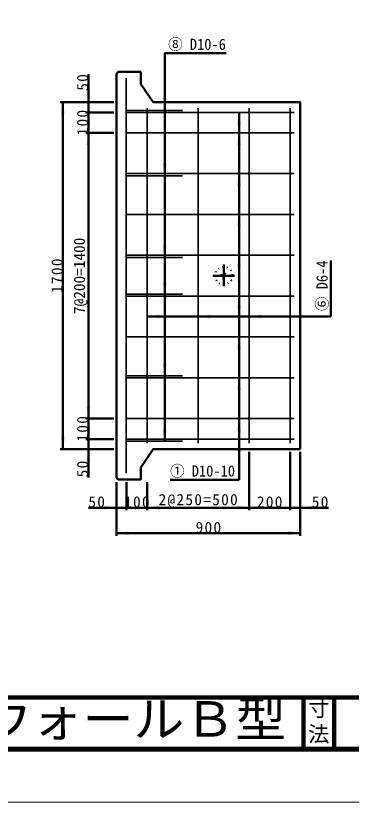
# Model space of a CAD drawing. Units: millimetres, scale not verified, with parts at other scales. Extents: x -2102 to 2102, y -1485 to 1485.
# Drawn here: x 34 to 691, y -1485 to 56 of the extents above; entities that cross this region are included whole.
import ezdxf
from ezdxf.enums import TextEntityAlignment as Align

# ---------------------------------------------------------------- set-up
doc = ezdxf.new("R2010")
doc.units = ezdxf.units.MM
doc.header["$LTSCALE"] = 5
doc.linetypes.add('DOTTED', pattern=[1.75, 0.25, -1.5])
doc.linetypes.add('LONG_DASHED_DOTTED', pattern=[15.25, 12, -1.5, 0.25, -1.5])
doc.layers.add('0-0_V-nasSTD', color=7, linetype='Continuous', lineweight=50)
doc.layers.add('0-1_0', color=7, linetype='Continuous', lineweight=100)
doc.styles.add('ＭＳ ゴシック', font='')
doc.styles.get('ＭＳ ゴシック').set_extended_font_data('MS Gothic')

msp = doc.modelspace()

# ---------------------------------------------------------------- linework, layer by layer
at = {"layer": '0-0_V-nasSTD'}
for p, q in [((234.894, -54.019), (231.294, -57.619)), ((231.294, -57.619), (231.294, -849.219)), ((279.294, -54.019), (234.894, -54.019)), ((279.294, -54.019), (279.294, -77.779)), ((279.294, -77.779), (303.294, -113.419)), ((226.294, -113.419), (121.294, -113.419)), ((126.294, -113.419), (126.294, -793.419)), ((226.294, -133.419), (171.294, -133.419)), ((176.294, -133.419), (176.294, -173.419)), ((471.294, -133.419), (471.294, -853.419)), ((226.294, -173.419), (171.294, -173.419)), ((176.294, -733.419), (176.294, -173.419)), ((651.294, -533.419), (651.294, -423.419)), ((291.294, -533.419), (651.294, -533.419)), ((226.294, -733.419), (171.294, -733.419)), ((176.294, -773.419), (176.294, -733.419)), ((226.294, -773.419), (171.294, -773.419)), ((226.294, -793.419), (121.294, -793.419)), ((303.294, -793.419), (279.294, -829.059)), ((591.294, -793.419), (303.294, -793.419)), ((491.294, -912.819), (491.294, -798.419)), ((571.294, -912.819), (571.294, -798.419)), ((591.294, -962.819), (591.294, -798.419)), ((279.294, -852.819), (279.294, -829.059)), ((231.294, -849.219), (234.894, -852.819)), ((231.294, -962.819), (231.294, -857.819)), ((234.894, -852.819), (279.294, -852.819)), ((251.294, -912.819), (251.294, -857.819)), ((291.294, -912.819), (291.294, -857.819)), ((336.294, -853.419), (471.294, -853.419)), ((251.294, -907.819), (291.294, -907.819)), ((591.294, -957.819), (231.294, -957.819))]:
    msp.add_line(p, q, dxfattribs=at)
at = {"layer": '0-0_V-nasSTD', "lineweight": 35}
for p, q in [((250.094, -66.419), (250.094, -840.419)), ((249.294, -129.419), (360.323, -129.419)), ((579.294, -133.419), (251.294, -133.419)), ((291.294, -781.419), (291.294, -125.419)), ((391.294, -781.419), (391.294, -125.419)), ((491.294, -781.419), (491.294, -125.419)), ((571.294, -781.419), (571.294, -125.419)), ((579.294, -173.419), (251.294, -173.419)), ((249.294, -257.419), (360.323, -257.419)), ((579.294, -253.419), (251.294, -253.419)), ((579.294, -333.419), (251.294, -333.419)), ((579.294, -413.419), (251.294, -413.419)), ((249.294, -417.419), (360.323, -417.419)), ((249.294, -489.419), (360.323, -489.419)), ((579.294, -493.419), (251.294, -493.419)), ((579.294, -573.419), (251.294, -573.419)), ((249.294, -649.419), (360.323, -649.419)), ((579.294, -653.419), (251.294, -653.419)), ((579.294, -733.419), (251.294, -733.419)), ((249.294, -777.419), (360.323, -777.419)), ((579.294, -773.419), (251.294, -773.419))]:
    msp.add_line(p, q, dxfattribs=at)
at = {"layer": '0-0_V-nasSTD', "linetype": 'LONG_DASHED_DOTTED'}
for p, q in [((441.294, -431.619), (441.294, -474.019)), ((420.094, -453.419), (462.494, -453.419))]:
    msp.add_line(p, q, dxfattribs=at)
at = {"layer": '0-0_V-nasSTD', "lineweight": 100}
for p, q in [((597.5, -1280), (597.5, -1380)), ((657.5, -1280), (657.5, -1380)), ((-1997.5, -1380), (1997.5, -1380))]:
    msp.add_line(p, q, dxfattribs=at)
at = {"layer": '0-0_V-nasSTD', "lineweight": 18}
for points in [[(-2102.5, -1485), (-2102.5, 1485), (2102.5, 1485), (2102.5, -1485)], [(-2002.5, -1385), (-2002.5, 1385), (2002.5, 1385), (2002.5, -1385)]]:
    msp.add_lwpolyline(points, close=True, dxfattribs=at)
at = {"layer": '0-0_V-nasSTD'}
for points in [[(325.809, -777.419), (325.809, -17.419), (445.809, -17.419)], [(176.294, -133.419), (176.294, -113.419), (176.294, -58.419)], [(591.294, -793.419), (591.294, -113.419), (303.294, -113.419)], [(176.294, -773.419), (176.294, -793.419), (176.294, -848.419)], [(251.294, -907.819), (231.294, -907.819), (176.294, -907.819)], [(291.294, -907.819), (491.294, -907.819), (571.294, -907.819)], [(571.294, -907.819), (591.294, -907.819), (646.294, -907.819)]]:
    msp.add_lwpolyline(points, dxfattribs=at)
at = {"layer": '0-0_V-nasSTD', "linetype": 'DOTTED'}
for radius in [17.2, 5]:
    msp.add_circle((441.294, -453.419), radius, dxfattribs=at)
at = {"layer": '0-0_V-nasSTD'}
for points in [[(172.294, -89.419), (176.294, -113.419), (176.294, -89.419)], [(176.294, -113.419), (176.294, -89.419), (180.294, -89.419)], [(321.809, -105.419), (325.809, -129.419), (325.809, -105.419)], [(325.809, -129.419), (325.809, -105.419), (329.809, -105.419)], [(122.294, -137.419), (126.294, -137.419), (126.294, -113.419)], [(126.294, -137.419), (126.294, -113.419), (130.294, -137.419)], [(172.294, -157.419), (176.294, -157.419), (176.294, -133.419)], [(176.294, -157.419), (176.294, -133.419), (180.294, -157.419)], [(467.294, -157.419), (471.294, -157.419), (471.294, -133.419)], [(471.294, -157.419), (471.294, -133.419), (475.294, -157.419)], [(172.294, -149.419), (176.294, -173.419), (176.294, -149.419)], [(176.294, -173.419), (176.294, -149.419), (180.294, -149.419)], [(172.294, -197.419), (176.294, -197.419), (176.294, -173.419)], [(176.294, -197.419), (176.294, -173.419), (180.294, -197.419)], [(467.294, -197.419), (471.294, -197.419), (471.294, -173.419)], [(471.294, -197.419), (471.294, -173.419), (475.294, -197.419)], [(321.809, -233.419), (325.809, -257.419), (325.809, -233.419)], [(325.809, -257.419), (325.809, -233.419), (329.809, -233.419)], [(467.294, -277.419), (471.294, -277.419), (471.294, -253.419)], [(471.294, -277.419), (471.294, -253.419), (475.294, -277.419)], [(467.294, -357.419), (471.294, -357.419), (471.294, -333.419)], [(471.294, -357.419), (471.294, -333.419), (475.294, -357.419)], [(321.809, -393.419), (325.809, -417.419), (325.809, -393.419)], [(325.809, -417.419), (325.809, -393.419), (329.809, -393.419)], [(467.294, -437.419), (471.294, -437.419), (471.294, -413.419)], [(471.294, -437.419), (471.294, -413.419), (475.294, -437.419)], [(321.809, -465.419), (325.809, -489.419), (325.809, -465.419)], [(325.809, -489.419), (325.809, -465.419), (329.809, -465.419)], [(467.294, -517.419), (471.294, -517.419), (471.294, -493.419)], [(471.294, -517.419), (471.294, -493.419), (475.294, -517.419)], [(291.294, -533.419), (315.294, -533.419), (315.294, -529.419)], [(291.294, -533.419), (315.294, -537.419), (315.294, -533.419)], [(391.294, -533.419), (415.294, -533.419), (415.294, -529.419)], [(391.294, -533.419), (415.294, -537.419), (415.294, -533.419)], [(491.294, -533.419), (515.294, -533.419), (515.294, -529.419)], [(491.294, -533.419), (515.294, -537.419), (515.294, -533.419)], [(571.294, -533.419), (595.294, -533.419), (595.294, -529.419)], [(571.294, -533.419), (595.294, -537.419), (595.294, -533.419)], [(467.294, -597.419), (471.294, -597.419), (471.294, -573.419)], [(471.294, -597.419), (471.294, -573.419), (475.294, -597.419)], [(321.809, -625.419), (325.809, -649.419), (325.809, -625.419)], [(325.809, -649.419), (325.809, -625.419), (329.809, -625.419)], [(467.294, -677.419), (471.294, -677.419), (471.294, -653.419)], [(471.294, -677.419), (471.294, -653.419), (475.294, -677.419)], [(172.294, -709.419), (176.294, -733.419), (176.294, -709.419)], [(176.294, -733.419), (176.294, -709.419), (180.294, -709.419)], [(172.294, -757.419), (176.294, -757.419), (176.294, -733.419)], [(176.294, -757.419), (176.294, -733.419), (180.294, -757.419)], [(467.294, -757.419), (471.294, -757.419), (471.294, -733.419)], [(471.294, -757.419), (471.294, -733.419), (475.294, -757.419)], [(172.294, -749.419), (176.294, -773.419), (176.294, -749.419)], [(176.294, -773.419), (176.294, -749.419), (180.294, -749.419)], [(321.809, -753.419), (325.809, -777.419), (325.809, -753.419)], [(325.809, -777.419), (325.809, -753.419), (329.809, -753.419)], [(122.294, -769.419), (126.294, -793.419), (126.294, -769.419)], [(126.294, -793.419), (126.294, -769.419), (130.294, -769.419)], [(467.294, -797.419), (471.294, -797.419), (471.294, -773.419)], [(471.294, -797.419), (471.294, -773.419), (475.294, -797.419)], [(172.294, -817.419), (176.294, -817.419), (176.294, -793.419)], [(176.294, -817.419), (176.294, -793.419), (180.294, -817.419)], [(207.294, -907.819), (207.294, -903.819), (231.294, -907.819)], [(207.294, -911.819), (207.294, -907.819), (231.294, -907.819)], [(251.294, -907.819), (275.294, -907.819), (275.294, -903.819)], [(251.294, -907.819), (275.294, -911.819), (275.294, -907.819)], [(267.294, -907.819), (267.294, -903.819), (291.294, -907.819)], [(267.294, -911.819), (267.294, -907.819), (291.294, -907.819)], [(291.294, -907.819), (315.294, -907.819), (315.294, -903.819)], [(291.294, -907.819), (315.294, -911.819), (315.294, -907.819)], [(467.294, -907.819), (467.294, -903.819), (491.294, -907.819)], [(467.294, -911.819), (467.294, -907.819), (491.294, -907.819)], [(491.294, -907.819), (515.294, -907.819), (515.294, -903.819)], [(491.294, -907.819), (515.294, -911.819), (515.294, -907.819)], [(547.294, -907.819), (547.294, -903.819), (571.294, -907.819)], [(547.294, -911.819), (547.294, -907.819), (571.294, -907.819)], [(591.294, -907.819), (615.294, -907.819), (615.294, -903.819)], [(591.294, -907.819), (615.294, -911.819), (615.294, -907.819)], [(231.294, -957.819), (255.294, -957.819), (255.294, -953.819)], [(567.294, -957.819), (567.294, -953.819), (591.294, -957.819)], [(231.294, -957.819), (255.294, -961.819), (255.294, -957.819)], [(567.294, -961.819), (567.294, -957.819), (591.294, -957.819)]]:
    msp.add_solid(points, dxfattribs=at)
at = {"layer": '0-1_0'}
msp.add_line((-1997.5, -1280), (1997.5, -1280), dxfattribs=at)

# ---------------------------------------------------------------- texts
at = {"layer": '0-0_V-nasSTD', "style": 'ＭＳ ゴシック'}
for s, height, width, p in [('⑧ D10-6', 21.85, 0.95, (332.538, -17.419)), ('① D10-10', 21.85, 0.95, (336.294, -853.419)), ('1stタッチウォールＢ型', 69.65, 1.05, (-483.25, -1377.53))]:
    msp.add_text(s, height=height, dxfattribs=dict(at, width=width)).set_placement(p, align=Align.BOTTOM_LEFT)
msp.add_text('7@200=1400', height=21.99, rotation=90, dxfattribs=at).set_placement((176.294, -528.419), align=Align.BOTTOM_LEFT)
at = {"layer": '0-0_V-nasSTD', "style": 'ＭＳ ゴシック', "width": 0.95}
msp.add_text('⑥ D6-4', height=21.85, rotation=90, dxfattribs=at).set_placement((651.294, -522.531), align=Align.BOTTOM_LEFT)
at = {"layer": '0-0_V-nasSTD', "style": 'ＭＳ ゴシック'}
for s, p in [('寸', (606.482, -1326.001)), ('法', (606.476, -1375.99))]:
    msp.add_text(s, height=30.79, dxfattribs=at).set_placement(p, align=Align.BOTTOM_LEFT)
at = {"layer": '0-0_V-nasSTD', "char_height": 21.99, "attachment_point": 7, "rotation": 90, "style": 'ＭＳ ゴシック'}
for s, insert in [('\\T1.17;50', (176.294, -90.919)), ('\\T1.17;100', (176.294, -178.419)), ('\\T1.17;1700', (126.294, -487.169)), ('\\T1.17;100', (176.294, -778.419)), ('\\T1.17;50', (176.294, -848.419))]:
    msp.add_mtext(s, dxfattribs=dict(at, insert=insert))
at = {"layer": '0-0_V-nasSTD', "char_height": 21.99, "attachment_point": 7, "style": 'ＭＳ ゴシック'}
for s, insert in [('\\T1.17;50', (176.294, -907.819)), ('\\T1.17;100', (246.294, -907.819)), ('\\T1.17;2@250=500', (313.794, -907.819)), ('\\T1.17;200', (506.294, -907.819)), ('\\T1.17;50', (613.794, -907.819)), ('\\T1.17;900', (386.294, -957.819))]:
    msp.add_mtext(s, dxfattribs=dict(at, insert=insert))

doc.saveas('drawing.dxf')
